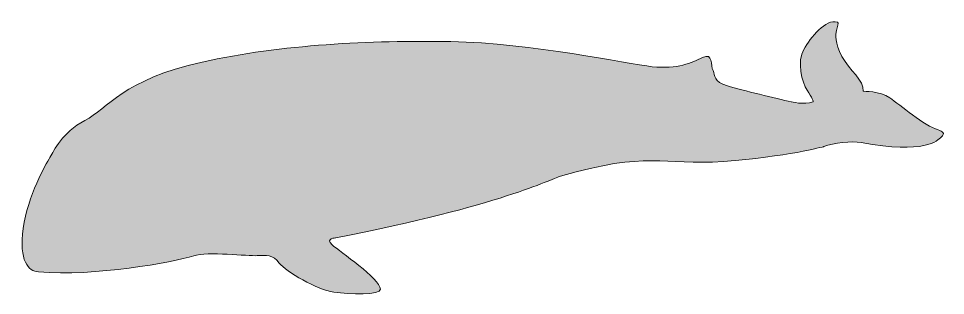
# Model space of a CAD drawing. Header units: inches. Extents: x 1.26 to 10.73, y -7.48 to -4.65.
import ezdxf

# ---------------------------------------------------------------- set-up
doc = ezdxf.new("R2010")
doc.units = ezdxf.units.IN
doc.header["$MEASUREMENT"] = 0
doc.layers.add('Layer 1', color=7, linetype='Continuous')

# ---------------------------------------------------------------- blocks, each defined once
blk = doc.blocks.new('block 2')
at = {"layer": 'Layer 1', "true_color": 0xffffff}
h = blk.add_hatch(color=7, dxfattribs=at)
h.dxf.hatch_style = 2
edge = h.paths.add_edge_path()
edge.add_spline(control_points=[(9.1511, -5.504), (9.1511, -5.504), (9.2791, -5.5398), (9.3786, -5.5065), (9.3786, -5.5065), (9.3685, -5.4614), (9.3152, -5.3858), (9.2619, -5.3102), (9.2106, -5.0914), (9.2811, -4.9697), (9.3515, -4.8481), (9.5041, -4.6547), (9.6257, -4.6912), (9.6446, -4.6969), (9.6228, -4.7386), (9.614, -4.7781), (9.6052, -4.8176), (9.5953, -4.9019), (9.671, -5.0428), (9.7468, -5.1838), (9.9004, -5.2844), (9.8888, -5.398), (9.8888, -5.398), (10.0599, -5.3929), (10.1616, -5.4646), (10.2633, -5.5363), (10.5133, -5.7502), (10.6537, -5.7924), (10.7009, -5.8065), (10.7288, -5.8262), (10.6864, -5.8648), (10.644, -5.9035), (10.5223, -6.0411), (9.8658, -5.9222), (9.7713, -5.9051), (9.5844, -5.9218), (9.4867, -5.9633), (9.4867, -5.9633), (9.097, -6.0676), (8.4624, -6.1136), (7.8278, -6.1596), (7.6913, -6.0016), (6.7947, -6.2655), (6.6794, -6.2994), (6.2078, -6.5591), (4.4995, -6.8948), (4.4995, -6.8948), (4.3869, -6.8977), (4.4622, -6.9666), (4.5376, -7.0354), (4.9528, -7.3083), (4.9545, -7.4205), (4.9554, -7.483), (4.6444, -7.4691), (4.4775, -7.4487), (4.3106, -7.4283), (3.9895, -7.2386), (3.922, -7.1517), (3.8544, -7.0648), (3.7914, -7.072), (3.6973, -7.0764), (3.6033, -7.081), (3.1891, -7.0336), (3.0478, -7.0775), (2.8284, -7.1458), (2.039, -7.2915), (1.4603, -7.2424), (1.3611, -7.234), (1.2574, -7.1315), (1.3044, -6.7983), (1.3514, -6.4651), (1.5349, -6.1435), (1.5784, -6.0723), (1.6219, -6.001), (1.6997, -5.8203), (1.935, -5.6966), (2.1703, -5.573), (2.3201, -5.2798), (3.1347, -5.0992), (3.9493, -4.9186), (4.852, -4.8766), (5.6751, -4.8903), (6.4982, -4.904), (7.4729, -5.1179), (7.7328, -5.1462), (7.9926, -5.1745), (8.1358, -5.1055), (8.2465, -5.0525), (8.3572, -4.9995), (8.327, -5.1343), (8.3538, -5.1865), (8.3806, -5.2387), (8.3505, -5.2986), (8.5028, -5.3427), (8.6552, -5.3869), (9.0026, -5.4737), (9.1511, -5.504)], knot_values=[0, 0, 0, 0, 1, 1, 1, 2, 2, 2, 3, 3, 3, 4, 4, 4, 5, 5, 5, 6, 6, 6, 7, 7, 7, 8, 8, 8, 9, 9, 9, 10, 10, 10, 11, 11, 11, 12, 12, 12, 13, 13, 13, 14, 14, 14, 15, 15, 15, 16, 16, 16, 17, 17, 17, 18, 18, 18, 19, 19, 19, 20, 20, 20, 21, 21, 21, 22, 22, 22, 23, 23, 23, 24, 24, 24, 25, 25, 25, 26, 26, 26, 27, 27, 27, 28, 28, 28, 29, 29, 29, 30, 30, 30, 31, 31, 31, 32, 32, 32, 32], degree=3, periodic=1)
at = {"layer": 'Layer 1', "color": 7, "lineweight": 18, "true_color": 0xffffff}
blk.add_open_spline([(9.1511, -5.504), (9.1511, -5.504), (9.2791, -5.5398), (9.3786, -5.5065), (9.3786, -5.5065), (9.3685, -5.4614), (9.3152, -5.3858), (9.2619, -5.3102), (9.2106, -5.0914), (9.2811, -4.9697), (9.3515, -4.8481), (9.5041, -4.6547), (9.6257, -4.6912), (9.6446, -4.6969), (9.6228, -4.7386), (9.614, -4.7781), (9.6052, -4.8176), (9.5953, -4.9019), (9.671, -5.0428), (9.7468, -5.1838), (9.9004, -5.2844), (9.8888, -5.398), (9.8888, -5.398), (10.0599, -5.3929), (10.1616, -5.4646), (10.2633, -5.5363), (10.5133, -5.7502), (10.6537, -5.7924), (10.7009, -5.8065), (10.7288, -5.8262), (10.6864, -5.8648), (10.644, -5.9035), (10.5223, -6.0411), (9.8658, -5.9222), (9.7713, -5.9051), (9.5844, -5.9218), (9.4867, -5.9633), (9.4867, -5.9633), (9.097, -6.0676), (8.4624, -6.1136), (7.8278, -6.1596), (7.6913, -6.0016), (6.7947, -6.2655), (6.6794, -6.2994), (6.2078, -6.5591), (4.4995, -6.8948), (4.4995, -6.8948), (4.3869, -6.8977), (4.4622, -6.9666), (4.5376, -7.0354), (4.9528, -7.3083), (4.9545, -7.4205), (4.9554, -7.483), (4.6444, -7.4691), (4.4775, -7.4487), (4.3106, -7.4283), (3.9895, -7.2386), (3.922, -7.1517), (3.8544, -7.0648), (3.7914, -7.072), (3.6973, -7.0764), (3.6033, -7.081), (3.1891, -7.0336), (3.0478, -7.0775), (2.8284, -7.1458), (2.039, -7.2915), (1.4603, -7.2424), (1.3611, -7.234), (1.2574, -7.1315), (1.3044, -6.7983), (1.3514, -6.4651), (1.5349, -6.1435), (1.5784, -6.0723), (1.6219, -6.001), (1.6997, -5.8203), (1.935, -5.6966), (2.1703, -5.573), (2.3201, -5.2798), (3.1347, -5.0992), (3.9493, -4.9186), (4.852, -4.8766), (5.6751, -4.8903), (6.4982, -4.904), (7.4729, -5.1179), (7.7328, -5.1462), (7.9926, -5.1745), (8.1358, -5.1055), (8.2465, -5.0525), (8.3572, -4.9995), (8.327, -5.1343), (8.3538, -5.1865), (8.3806, -5.2387), (8.3505, -5.2986), (8.5028, -5.3427), (8.6552, -5.3869), (9.0026, -5.4737), (9.1511, -5.504)], degree=3, knots=[0, 0, 0, 0, 1, 1, 1, 2, 2, 2, 3, 3, 3, 4, 4, 4, 5, 5, 5, 6, 6, 6, 7, 7, 7, 8, 8, 8, 9, 9, 9, 10, 10, 10, 11, 11, 11, 12, 12, 12, 13, 13, 13, 14, 14, 14, 15, 15, 15, 16, 16, 16, 17, 17, 17, 18, 18, 18, 19, 19, 19, 20, 20, 20, 21, 21, 21, 22, 22, 22, 23, 23, 23, 24, 24, 24, 25, 25, 25, 26, 26, 26, 27, 27, 27, 28, 28, 28, 29, 29, 29, 30, 30, 30, 31, 31, 31, 32, 32, 32, 32], dxfattribs=at)

msp = doc.modelspace()

# ---------------------------------------------------------------- block references
at = {"layer": 'Layer 1'}
msp.add_blockref('block 2', (0, 0), dxfattribs=at)

doc.saveas('drawing.dxf')
